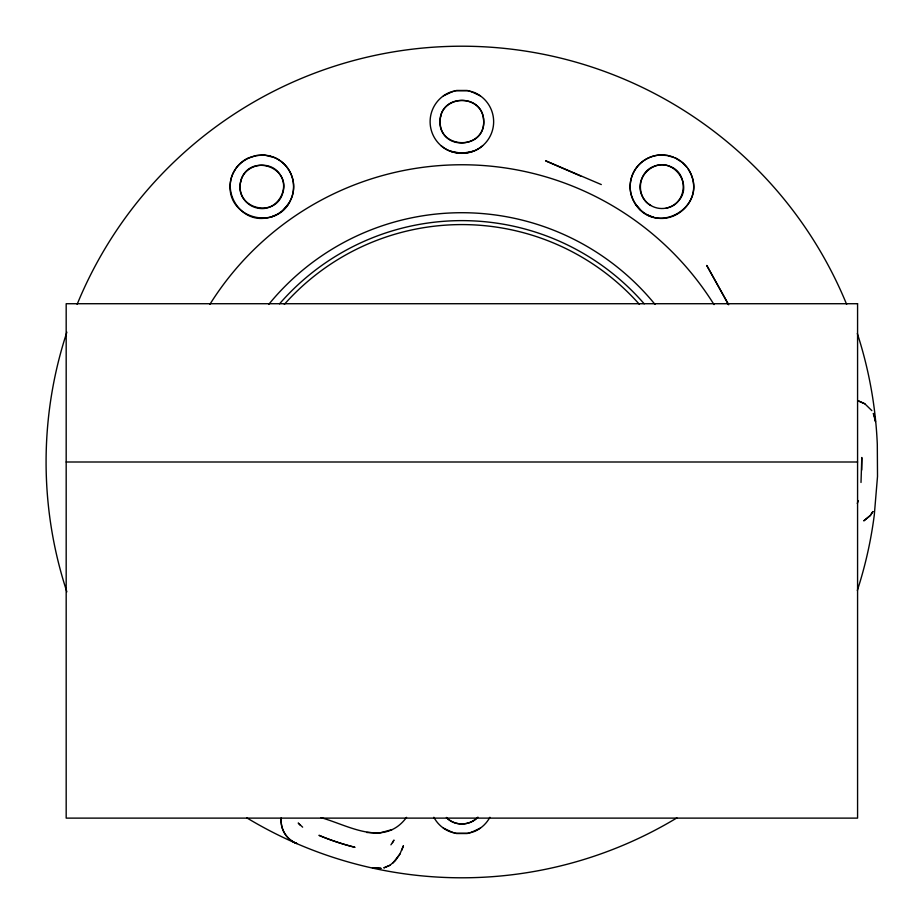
<?xml version="1.0" encoding="UTF-8"?>
<svg xmlns="http://www.w3.org/2000/svg" width="924" height="924" viewBox="0 0 924 924"><rect width="100%" height="100%" fill="white"/><g stroke="black" fill="none" stroke-linecap="round" stroke-linejoin="round"><path stroke-width="1.39" d="M281.312 818.017C279.972 828.944 286.532 839.801 296.927 843.554C286.532 839.731 279.926 828.909 281.335 817.948M861.722 470.039L861.803 457.484L861.006 482.478M401.778 850.196L403.43 845.737L399.849 854.169L395.31 860.718L389.974 865.245L384.038 867.798L389.974 865.245M857.276 503.441L858.384 500.612M235.551 169.184C220.986 189.224 238.242 220.143 262.993 218.376C277.246 217.879 289.697 207.276 292.908 193.428A31.762 31.762 0 0 0 274.59 157.6L264.541 155.082L256.364 155.521L247.99 158.12A31.762 31.762 0 0 0 230.18 184.419C227.235 218.526 276.472 231.439 290.598 200.208M392.538 842.723L393.982 840.089L390.933 844.825M399.861 854.157L392.723 863.224M406.572 817.336C384.084 847.828 348.729 825.455 321.113 817.671M283.414 209.887L288.404 203.95M236.128 168.076C244.098 157.704 257.819 152.83 270.513 156.133M476.241 818.641C467.96 826.068 454.007 825.756 446.431 817.463M441.164 145.784C452.922 155.694 470.847 155.694 482.605 145.784M443.381 95.877L453.187 91.28M470.582 832.72L480.376 828.123M271.529 216.84L275.837 215.096M666.146 208.119C687.017 204.782 689.558 172.961 669.577 166.251C652.829 159.367 634.557 177.974 641.545 194.594A21.841 21.841 0 0 0 678.482 200.901C693.069 185.1 674.497 158.304 654.642 166.101C637.629 171.518 635.262 196.881 650.796 205.498M391.984 829.602L379.406 833.078L366.713 832.478M472.834 151.328L461.885 153.361L450.924 151.328M454.412 90.702L467.151 90.494L474.393 92.515A31.762 31.762 0 0 1 475.456 150.427C466.793 154.181 456.964 154.181 448.302 150.427A31.762 31.762 0 0 1 449.364 92.515L456.606 90.494L469.357 90.702M469.357 833.298L456.606 833.506L449.364 831.485A31.762 31.762 0 0 1 433.864 817.278M66.181 462L857.576 462M454.412 833.298L467.151 833.506L474.393 831.485A31.762 31.762 0 0 0 489.893 817.278M653.129 217.198C673.4 223.389 695.449 205.567 693.589 184.419A31.762 31.762 0 0 0 675.767 158.12L667.405 155.521L659.701 155.013A31.762 31.762 0 0 0 630.861 193.428C633.702 204.585 642.007 213.952 653.129 217.198L648.024 215.142M601.305 184.569L545.61 160.811L580.746 176.091M470.582 91.28L480.376 95.877M443.393 828.123L453.187 832.72M864.829 403.788L858.015 400.762L864.829 403.788L871.863 410.637M674.878 157.704L681.196 161.769M300.277 825.236L298.221 823.03L302.633 827.165M446.523 817.567C453.799 825.398 466.608 825.883 475.086 819.692A21.841 21.841 0 0 0 477.904 817.139M682.247 162.439L686.74 167.129M635.412 204.019L640.471 209.991M728.666 304.77L706.745 265.442L728.285 304.204M688.207 169.184C712.081 206.456 653.222 240.194 633.171 200.219A31.751 31.751 0 0 1 673.608 157.196M268.734 304.4A249.284 249.284 0 0 1 655.024 304.4M279.545 303.834A241.372 241.372 0 0 1 644.213 303.834M857.333 590.482A415.8 415.8 0 0 0 874.312 514.818L877.511 476.426L877.303 444.352A415.8 415.8 0 0 0 857.333 333.518M676.876 817.902A415.8 415.8 0 0 1 246.893 817.902M66.874 591.834A415.8 415.8 0 0 1 66.874 332.166M77.131 304.354A415.8 415.8 0 0 1 846.638 304.354M209.898 304.331A297.251 297.251 0 0 1 714.033 304.597M270.501 156.144A31.739 31.739 0 0 1 291.152 198.983M354.77 847.227A75.664 22.638 18 0 1 318.965 835.319A77.87 24.417 18 0 0 354.781 847.262M284.315 304.4A237.422 237.422 0 0 1 639.443 304.4M483.552 118.965C487.283 146.997 443.52 152.46 440.217 124.44C436.486 96.212 480.203 90.979 483.552 118.965M440.69 116.54C433.298 149.03 486.243 152.552 483.622 119.646C482.328 95.957 445.368 93.324 440.632 116.528M240.633 181.912C234.234 208.489 275.133 219.15 282.767 193.012C291.072 165.985 249.03 153.222 240.956 180.376A21.841 21.841 0 0 0 259.274 208.374C276.83 211.007 290.298 189.339 280.134 174.74C270.559 158.986 243.994 163.733 240.633 181.912M872.868 511.584L870.362 515.453L863.928 520.743L870.362 515.453L872.868 511.584M380.919 868.341L372.522 867.855L380.919 868.341M857.576 303.719L66.181 303.719L66.181 818.121L857.576 818.121L857.576 303.719M874.762 417.405L873.353 413.432L875.478 421.575L874.762 417.405"/></g></svg>
